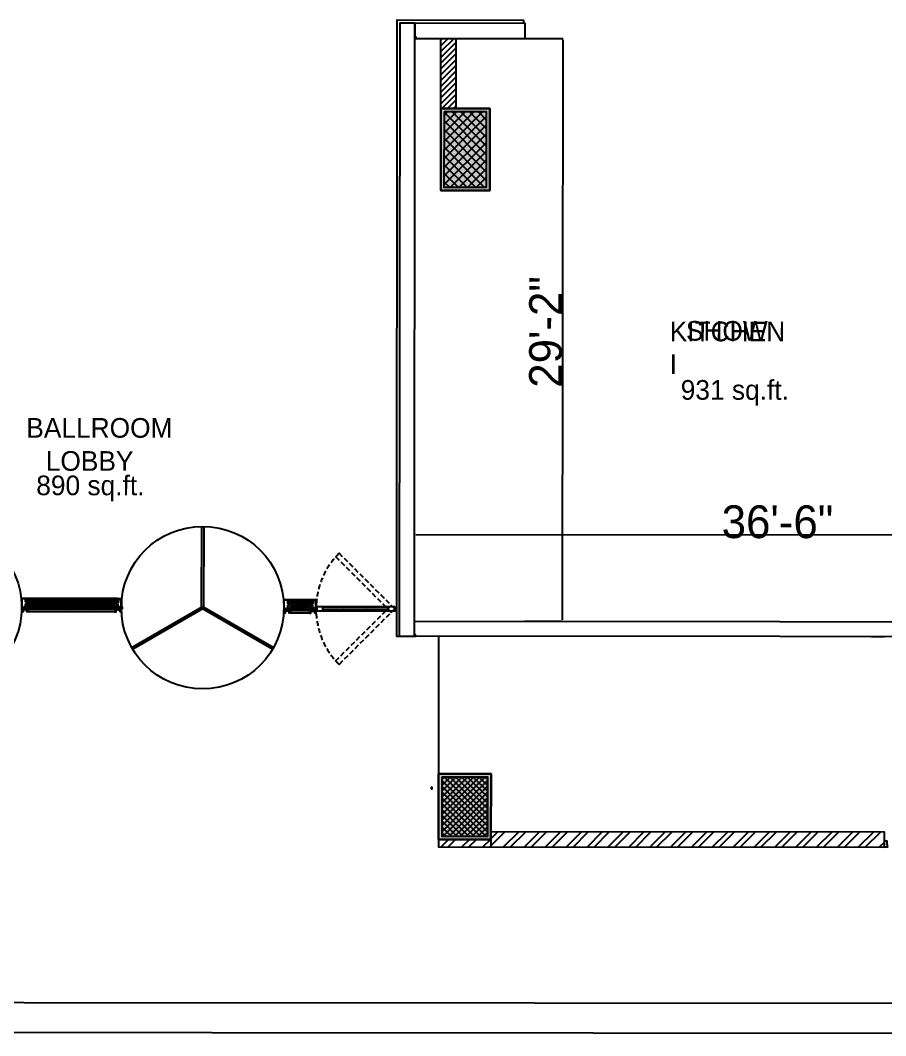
# Model space of a CAD drawing. Header units: millimetres. Extents: x -957 to 3394, y -3 to 3008.
# Drawn here: x 1217 to 1736, y -3 to 606 of the extents above; entities that cross this region are included whole.
import ezdxf

# ---------------------------------------------------------------- set-up
doc = ezdxf.new("R2010")
doc.units = ezdxf.units.MM
for name, color, linetype in [('PDF_$0$ELEVATION_5_LIGHT', 7, 'CONTINUOUS'), ('PDF_$0$GLAZING', 7, 'CONTINUOUS'), ('PDF_0', 7, 'CONTINUOUS'), ('PDF_A-GRID2', 7, 'CONTINUOUS'), ('PDF_ALUMINIUM-DET', 7, 'CONTINUOUS'), ('PDF_DOOR', 7, 'CONTINUOUS'), ('PDF_DOORS_SECTION', 7, 'CONTINUOUS'), ('PDF_ELE7', 7, 'CONTINUOUS'), ('PDF_ELEV_5_LIGHT', 7, 'CONTINUOUS'), ('PDF_FRAMING-COLUMN', 7, 'CONTINUOUS'), ('PDF_FRAMING-COLUMN_HATCH', 7, 'CONTINUOUS'), ('PDF_GASKET', 7, 'CONTINUOUS'), ('PDF_GLASS', 7, 'CONTINUOUS'), ('PDF_HARDWARE', 7, 'CONTINUOUS'), ('PDF_HATCH', 7, 'CONTINUOUS'), ('PDF_HATCH_-_BRICK_WALL', 7, 'CONTINUOUS'), ('PDF_I-DOOR-OPEN', 7, 'CONTINUOUS'), ('PDF_ID_FINISH_LINE', 7, 'CONTINUOUS'), ('PDF_TEMPLATE', 7, 'CONTINUOUS'), ('PDF_TEXT', 7, 'CONTINUOUS'), ('PDF_WALL', 7, 'CONTINUOUS')]:
    doc.layers.add(name, color=color, linetype=linetype)
doc.styles.add('PDF_ARIAL', font='PDF_ARIAL')

msp = doc.modelspace()

# ---------------------------------------------------------------- linework, layer by layer
at = {"layer": 'PDF_$0$ELEVATION_5_LIGHT'}
for centre in [(1168.69, 254.07), (1326.01, 253.94)]:
    msp.add_circle(centre, 48.77, dxfattribs=at)
at = {"layer": 'PDF_$0$GLAZING'}
for points in [[(1326.65, 302.71), (1326.6, 253.94), (1325.42, 253.94), (1325.47, 302.71)], [(1283.47, 230.1), (1325.72, 254.45)], [(1326.31, 253.43), (1284.06, 229.08)], [(1367.93, 229.01), (1325.72, 253.43), (1326.31, 254.45), (1368.52, 230.03)], [(1325.72, 253.43), (1326.31, 254.45)]]:
    msp.add_lwpolyline(points, dxfattribs=at)
at = {"layer": 'PDF_0'}
for points in [[(-926.17, 18.23), (-923.64, 2975.98), (3366.24, 2973.12), (3363.71, 15.38)], [(1221.41, 256.81), (1221.14, 256.52)], [(1221.19, 256.7), (1221.92, 256.7), (1221.92, 257.43), (1221.19, 257.43)], [(1273.58, 256.76), (1273.31, 256.48)], [(1273.53, 256.66), (1274.26, 256.66), (1274.26, 257.39), (1273.53, 257.39)], [(1378.73, 256.04), (1378.46, 255.76)], [(1378.51, 255.94), (1379.24, 255.94), (1379.24, 256.67), (1378.51, 256.67)], [(1390.39, 256.03), (1390.12, 255.75)], [(1390.34, 255.93), (1391.07, 255.93), (1391.07, 256.66), (1390.34, 256.66)], [(1217.46, 253.41), (1221.4, 253.41), (1221.39, 251.44), (1220.61, 251.44), (1220.61, 252.62), (1218.25, 252.62), (1218.25, 251.44), (1217.46, 251.44)], [(1217.47, 253.54), (1218.2, 253.54), (1218.2, 254.27), (1217.47, 254.27)], [(1217.51, 253.36), (1221.34, 253.36), (1221.34, 251.49), (1220.66, 252.67), (1218.2, 252.67), (1218.2, 251.5)], [(1218.25, 253.34), (1218.24, 253.33)], [(1218.26, 253.34), (1218.25, 253.33)], [(1218.96, 253.34), (1218.95, 253.33)], [(1218.97, 253.34), (1218.96, 253.33)], [(1219.22, 253.7), (1219.95, 253.7), (1219.95, 254.43), (1219.22, 254.43)], [(1277.24, 253.36), (1273.31, 253.36), (1273.31, 251.4), (1274.1, 251.4), (1274.1, 252.58), (1276.46, 252.57), (1276.46, 251.39), (1277.24, 251.39)], [(1277.19, 253.31), (1273.36, 253.31), (1273.36, 251.45), (1274.05, 252.63), (1276.51, 252.63), (1276.51, 251.45)], [(1275.49, 253.65), (1276.22, 253.65), (1276.23, 254.38), (1275.49, 254.38)], [(1275.75, 253.29), (1275.74, 253.28)], [(1275.76, 253.29), (1275.75, 253.28)], [(1276.46, 253.29), (1276.45, 253.28)], [(1276.47, 253.29), (1276.46, 253.28)], [(1277.24, 253.49), (1277.97, 253.49), (1277.97, 254.22), (1277.24, 254.22)], [(1374.78, 252.65), (1378.72, 252.64), (1378.71, 250.68), (1377.93, 250.68), (1377.93, 251.86), (1375.57, 251.86), (1375.57, 250.68), (1374.78, 250.68)], [(1374.79, 252.78), (1375.52, 252.78), (1375.52, 253.51), (1374.79, 253.51)], [(1374.83, 252.6), (1378.67, 252.59), (1378.66, 250.73), (1377.98, 251.91), (1375.52, 251.91), (1375.52, 250.73)], [(1375.57, 252.58), (1375.56, 252.57)], [(1375.58, 252.58), (1375.57, 252.57)], [(1376.28, 252.58), (1376.27, 252.57)], [(1376.29, 252.58), (1376.28, 252.57)], [(1376.54, 252.93), (1377.27, 252.93), (1377.27, 253.66), (1376.54, 253.66)], [(1394.06, 252.63), (1390.12, 252.63), (1390.12, 250.67), (1390.91, 250.67), (1390.91, 251.85), (1393.27, 251.84), (1393.27, 250.66), (1394.05, 250.66)], [(1394, 252.58), (1390.17, 252.58), (1390.17, 250.72), (1390.86, 251.9), (1393.32, 251.89), (1393.32, 250.72)], [(1392.3, 252.92), (1393.03, 252.92), (1393.04, 253.65), (1392.3, 253.65)], [(1392.56, 252.56), (1392.55, 252.55)], [(1392.57, 252.56), (1392.56, 252.55)], [(1393.27, 252.56), (1393.26, 252.55)], [(1393.28, 252.56), (1393.27, 252.55)], [(1397.99, 254.72), (1397.99, 251.77), (1394.05, 251.78), (1394.06, 254.73)], [(1394.05, 252.76), (1394.78, 252.76), (1394.78, 253.49), (1394.05, 253.49)], [(1397.91, 254.64), (1397.91, 251.85), (1394.13, 251.85), (1394.14, 254.65)], [(1441.25, 254.69), (1441.25, 251.74), (1437.32, 251.74), (1437.32, 254.69)], [(1441.17, 254.61), (1441.17, 251.81), (1437.4, 251.82), (1437.4, 254.61)]]:
    msp.add_lwpolyline(points, close=True, dxfattribs=at)
for points in [[(1519.42, 595.47), (1542.05, 595.45)], [(1542.04, 594.67), (1541.74, 246.6)], [(1541.85, 595.26), (1542.24, 595.65)], [(1452.89, 297.72), (1453.29, 298.11)], [(1453.06, 260.85), (1453.09, 297.92)], [(1453.88, 297.92), (1890.64, 297.54)], [(1217.48, 259.41), (1217.47, 256.09), (1217.46, 253.55)], [(1219.7, 259.45), (1218.76, 259.45), (1217.52, 259.45)], [(1217.54, 253.65), (1217.55, 259.37)], [(1217.55, 259.37), (1218.76, 259.37), (1219.66, 259.37), (1219.65, 257.41)], [(1219.65, 256.24), (1219.65, 253.64)], [(1219.66, 257.4), (1220.31, 257.4)], [(1219.73, 257.49), (1219.74, 259.41)], [(1219.73, 253.55), (1219.73, 256.08)], [(1221.4, 257.48), (1219.74, 257.48)], [(1219.74, 256.09), (1220.65, 256.09)], [(1219.86, 255.27), (1220.6, 256.09)], [(1220.32, 257.39), (1220.32, 256.25)], [(1220.59, 256.2), (1220.4, 257.38)], [(1220.42, 257.4), (1221.33, 257.4)], [(1220.66, 256.21), (1220.6, 256.21)], [(1220.67, 256.11), (1220.67, 256.2)], [(1221.09, 256.9), (1221.09, 256.7)], [(1221.33, 256.92), (1221.11, 256.92)], [(1221.11, 256.68), (1221.17, 256.68)], [(1221.22, 256.68), (1221.28, 256.77)], [(1221.33, 256.68), (1221.38, 256.68)], [(1221.35, 257.38), (1221.35, 256.94)], [(1221.4, 256.7), (1221.41, 257.47)], [(1273.31, 256.66), (1273.31, 257.42)], [(1273.32, 257.43), (1274.97, 257.43)], [(1273.39, 256.64), (1273.33, 256.64)], [(1273.37, 257.33), (1273.37, 256.89)], [(1274.3, 257.35), (1273.39, 257.35)], [(1273.39, 256.87), (1273.6, 256.87)], [(1273.44, 256.64), (1273.49, 256.73)], [(1273.6, 256.64), (1273.55, 256.64)], [(1273.62, 256.85), (1273.62, 256.66)], [(1274.04, 256.07), (1274.04, 256.15)], [(1274.05, 256.16), (1274.11, 256.16)], [(1274.97, 256.05), (1274.06, 256.05)], [(1274.11, 255.22), (1274.86, 256.04)], [(1274.12, 256.15), (1274.32, 257.33)], [(1274.4, 257.34), (1274.4, 256.2)], [(1275.05, 257.35), (1274.41, 257.35)], [(1274.98, 257.44), (1274.98, 259.36)], [(1274.98, 253.5), (1274.98, 256.04)], [(1275.02, 259.4), (1275.96, 259.4), (1277.2, 259.4)], [(1277.16, 259.32), (1275.96, 259.32), (1275.06, 259.33), (1275.06, 257.36)], [(1275.06, 256.19), (1275.06, 253.6)], [(1277.17, 253.6), (1277.17, 259.32)], [(1277.24, 259.36), (1277.25, 256.04), (1277.25, 253.5)], [(1374.8, 258.65), (1374.79, 255.32), (1374.78, 252.78)], [(1377.02, 258.69), (1376.08, 258.69), (1374.84, 258.69)], [(1374.86, 252.88), (1374.87, 258.6)], [(1374.87, 258.61), (1376.08, 258.61), (1376.98, 258.61), (1376.98, 256.64)], [(1376.98, 256.63), (1377.63, 256.63)], [(1377.05, 256.72), (1377.06, 258.65)], [(1378.72, 256.71), (1377.06, 256.71)], [(1377.64, 256.63), (1377.64, 255.48)], [(1377.91, 255.44), (1377.72, 256.61)], [(1377.74, 256.63), (1378.65, 256.63)], [(1378.41, 256.13), (1378.41, 255.94)], [(1378.65, 256.15), (1378.43, 256.15)], [(1378.43, 255.92), (1378.49, 255.92)], [(1378.54, 255.92), (1378.6, 256.01)], [(1378.65, 255.92), (1378.71, 255.92)], [(1378.67, 256.61), (1378.67, 256.17)], [(1378.72, 255.94), (1378.73, 256.7)], [(1390.12, 255.93), (1390.12, 256.69)], [(1390.13, 256.7), (1391.78, 256.7)], [(1390.2, 255.91), (1390.14, 255.91)], [(1390.18, 256.6), (1390.18, 256.16)], [(1391.11, 256.62), (1390.2, 256.62)], [(1390.2, 256.14), (1390.41, 256.14)], [(1390.25, 255.91), (1390.3, 256)], [(1390.41, 255.91), (1390.36, 255.91)], [(1390.43, 256.12), (1390.43, 255.93)], [(1390.93, 255.42), (1391.13, 256.6)], [(1391.21, 256.61), (1391.21, 255.47)], [(1391.86, 256.62), (1391.22, 256.62)], [(1391.79, 256.71), (1391.79, 258.63)], [(1391.83, 258.67), (1392.77, 258.67), (1394.01, 258.67)], [(1393.97, 258.59), (1392.77, 258.59), (1391.87, 258.6), (1391.87, 256.63)], [(1393.98, 252.87), (1393.98, 258.59)], [(1394.05, 258.63), (1394.06, 255.31), (1394.06, 252.77)], [(1217.46, 253.54), (1217.54, 253.54)], [(1217.6, 253.64), (1217.55, 253.64)], [(1217.61, 253.69), (1217.61, 253.65)], [(1217.66, 253.74), (1217.62, 253.69)], [(1217.99, 253.74), (1217.67, 253.74)], [(1218.06, 253.68), (1218, 253.74)], [(1218.02, 253.65), (1218.75, 253.54)], [(1218.06, 253.65), (1218.06, 253.67)], [(1219.12, 253.64), (1218.07, 253.64)], [(1219.2, 253.74), (1219.13, 253.68)], [(1219.13, 253.67), (1219.13, 253.65)], [(1219.18, 253.66), (1219.22, 253.7)], [(1219.52, 253.74), (1219.2, 253.74)], [(1219.58, 253.69), (1219.53, 253.74)], [(1219.58, 253.64), (1219.58, 253.69)], [(1219.64, 253.64), (1219.59, 253.64)], [(1219.65, 253.54), (1219.73, 253.54)], [(1220.47, 253.55), (1220.68, 253.62)], [(1220.48, 253.66), (1220.68, 253.73)], [(1220.48, 253.63), (1220.68, 253.7)], [(1220.48, 253.61), (1220.68, 253.67)], [(1220.48, 253.58), (1220.68, 253.64)], [(1233.78, 252.74), (1234.57, 253.53)], [(1233.79, 254.51), (1234.57, 255.3)], [(1233.86, 254.59), (1234.49, 255.22)], [(1233.86, 252.82), (1234.49, 253.45)], [(1246.96, 254.5), (1247.75, 255.28)], [(1246.96, 252.73), (1247.75, 253.51)], [(1247.04, 254.58), (1247.67, 255.21)], [(1247.04, 252.81), (1247.67, 253.44)], [(1260.14, 254.49), (1260.92, 255.27)], [(1260.14, 252.72), (1260.92, 253.5)], [(1260.21, 252.8), (1260.84, 253.42)], [(1260.22, 254.57), (1260.85, 255.19)], [(1274.03, 253.62), (1274.23, 253.68)], [(1274.03, 253.59), (1274.23, 253.65)], [(1274.03, 253.56), (1274.23, 253.63)], [(1274.03, 253.53), (1274.23, 253.6)], [(1274.03, 253.5), (1274.24, 253.57)], [(1274.98, 253.49), (1275.06, 253.49)], [(1275.06, 253.59), (1275.12, 253.59)], [(1275.13, 253.64), (1275.18, 253.69)], [(1275.13, 253.6), (1275.13, 253.64)], [(1275.18, 253.7), (1275.51, 253.7)], [(1275.53, 253.61), (1275.49, 253.65)], [(1275.51, 253.69), (1275.58, 253.63)], [(1275.58, 253.62), (1275.58, 253.6)], [(1275.59, 253.59), (1276.64, 253.59)], [(1276.69, 253.6), (1275.96, 253.49)], [(1276.65, 253.63), (1276.71, 253.69)], [(1276.65, 253.6), (1276.65, 253.62)], [(1276.72, 253.69), (1277.04, 253.69)], [(1277.04, 253.69), (1277.09, 253.64)], [(1277.1, 253.64), (1277.1, 253.6)], [(1277.1, 253.59), (1277.16, 253.59)], [(1277.17, 253.49), (1277.25, 253.49)], [(1374.78, 252.78), (1374.86, 252.78)], [(1374.93, 252.87), (1374.87, 252.87)], [(1374.93, 252.92), (1374.93, 252.88)], [(1374.98, 252.98), (1374.94, 252.93)], [(1375.31, 252.98), (1374.99, 252.98)], [(1375.38, 252.91), (1375.32, 252.98)], [(1375.34, 252.89), (1376.07, 252.77)], [(1375.38, 252.88), (1375.38, 252.91)], [(1376.44, 252.87), (1375.39, 252.87)], [(1376.52, 252.98), (1376.45, 252.91)], [(1376.45, 252.91), (1376.45, 252.88)], [(1376.5, 252.89), (1376.54, 252.93)], [(1376.84, 252.98), (1376.52, 252.98)], [(1376.9, 252.93), (1376.85, 252.98)], [(1376.9, 252.88), (1376.9, 252.92)], [(1376.96, 252.87), (1376.91, 252.87)], [(1376.97, 255.48), (1376.97, 252.88)], [(1376.97, 252.77), (1377.05, 252.77)], [(1377.05, 252.78), (1377.05, 255.32)], [(1377.06, 255.33), (1377.97, 255.33)], [(1377.18, 254.5), (1377.92, 255.32)], [(1377.79, 252.79), (1378, 252.85)], [(1377.8, 252.9), (1378, 252.96)], [(1377.8, 252.87), (1378, 252.93)], [(1377.8, 252.84), (1378, 252.91)], [(1377.8, 252.81), (1378, 252.88)], [(1377.98, 255.44), (1377.92, 255.44)], [(1377.99, 255.35), (1377.99, 255.44)], [(1381.21, 253.75), (1381.69, 254.22)], [(1381.21, 252.3), (1381.69, 252.77)], [(1381.24, 253.77), (1381.67, 254.2)], [(1381.24, 252.32), (1381.66, 252.75)], [(1384.18, 253.75), (1384.66, 254.22)], [(1384.18, 252.3), (1384.66, 252.77)], [(1384.2, 252.32), (1384.63, 252.75)], [(1384.21, 253.77), (1384.63, 254.2)], [(1387.15, 253.75), (1387.63, 254.22)], [(1387.15, 252.29), (1387.62, 252.76)], [(1387.17, 252.31), (1387.6, 252.74)], [(1387.18, 253.77), (1387.6, 254.2)], [(1390.84, 252.89), (1391.04, 252.95)], [(1390.84, 252.86), (1391.04, 252.92)], [(1390.84, 252.83), (1391.04, 252.9)], [(1390.84, 252.8), (1391.04, 252.87)], [(1390.84, 252.77), (1391.05, 252.84)], [(1390.85, 255.34), (1390.85, 255.42)], [(1390.86, 255.43), (1390.92, 255.43)], [(1391.78, 255.32), (1390.87, 255.32)], [(1390.92, 254.49), (1391.67, 255.31)], [(1391.79, 252.77), (1391.79, 255.31)], [(1391.79, 252.76), (1391.87, 252.76)], [(1391.87, 255.46), (1391.87, 252.87)], [(1391.87, 252.86), (1391.93, 252.86)], [(1391.94, 252.91), (1391.99, 252.96)], [(1391.94, 252.87), (1391.94, 252.91)], [(1391.99, 252.97), (1392.32, 252.97)], [(1392.34, 252.88), (1392.3, 252.92)], [(1392.32, 252.96), (1392.39, 252.9)], [(1392.39, 252.89), (1392.39, 252.87)], [(1392.4, 252.86), (1393.45, 252.86)], [(1393.5, 252.87), (1392.77, 252.76)], [(1393.46, 252.9), (1393.52, 252.96)], [(1393.46, 252.87), (1393.46, 252.89)], [(1393.53, 252.96), (1393.85, 252.96)], [(1393.85, 252.96), (1393.9, 252.91)], [(1393.91, 252.91), (1393.91, 252.87)], [(1393.91, 252.86), (1393.97, 252.86)], [(1393.98, 252.76), (1394.06, 252.76)], [(1397.99, 254.72), (1437.32, 254.69)], [(1437.32, 251.74), (1397.99, 251.77)], [(1410.57, 253.73), (1411.36, 254.51)], [(1410.57, 251.96), (1411.36, 252.74)], [(1410.65, 253.81), (1411.28, 254.44)], [(1410.65, 252.04), (1411.28, 252.67)], [(1423.95, 253.72), (1424.73, 254.5)], [(1423.95, 251.95), (1424.73, 252.73)], [(1424.02, 252.03), (1424.65, 252.65)], [(1424.03, 253.8), (1424.66, 254.42)], [(1519.12, 245.84), (1541.75, 245.82)], [(1541.55, 245.62), (1541.94, 246.01)]]:
    msp.add_lwpolyline(points, dxfattribs=at)
at = {"layer": 'PDF_0', "color": 7}
for points in [[(1498.34, 553.42), (1498.3, 504.25), (1468.8, 504.28), (1468.84, 553.44)], [(1467.52, 154.24), (1498.98, 154.22), (1498.95, 114.88), (1467.48, 114.91)]]:
    msp.add_lwpolyline(points, close=True, dxfattribs=at)
at = {"layer": 'PDF_0'}
for centre, radius, start, end in [((1217.52, 259.41), 0.0394, 90.02983, 179.87217), ((1217.55, 259.37), 0.00787, 90.13065, 180.3043), ((1219.66, 257.41), 0.00785, 180.0158, 269.88625), ((1219.66, 256.24), 0.00785, 90.01585, 179.88618), ((1219.7, 259.41), 0.0394, 359.93876, 89.85644), ((1219.74, 257.49), 0.00785, 180.01575, 269.88623), ((1219.74, 256.08), 0.00785, 90.01579, 179.88619), ((1220.31, 257.39), 0.00787, 0.13072, 90.3043), ((1220.42, 257.38), 0.0196, 89.95437, 179.94764), ((1220.6, 256.2), 0.00982, 89.95441, 179.9476), ((1220.65, 256.11), 0.0197, 271.56539, 359.85286), ((1220.66, 256.2), 0.00982, 359.95436, 89.94763), ((1221.11, 256.9), 0.0197, 90.13665, 179.97874), ((1221.11, 256.7), 0.0197, 179.92325, 269.76536), ((1221.17, 256.7), 0.0197, 270.13666, 359.97874), ((1221.33, 256.7), 0.0197, 179.92326, 269.76534), ((1221.33, 257.38), 0.0196, 359.95437, 89.94763), ((1221.33, 256.94), 0.0197, 270.13665, 359.97875), ((1221.38, 256.7), 0.0197, 270.13666, 359.97873), ((1221.4, 257.47), 0.00785, 0.01573, 89.8862), ((1273.32, 257.42), 0.00787, 89.59765, 179.77132), ((1273.33, 256.66), 0.0198, 180.10505, 269.79694), ((1273.39, 257.33), 0.0196, 89.95437, 179.94763), ((1273.39, 256.89), 0.0197, 179.92326, 269.76535), ((1273.39, 256.66), 0.0197, 269.96856, 359.93345), ((1273.55, 256.66), 0.0197, 179.92327, 269.76534), ((1273.6, 256.85), 0.0197, 359.92326, 89.76534), ((1273.6, 256.66), 0.0197, 270.13664, 359.97874), ((1274.05, 256.15), 0.00982, 89.95436, 179.94763), ((1274.06, 256.07), 0.0197, 180.04914, 268.33661), ((1274.11, 256.15), 0.00984, 0.04625, 90.28174), ((1274.3, 257.33), 0.0196, 359.95437, 89.94763), ((1274.41, 257.34), 0.00785, 90.01582, 179.88614), ((1274.97, 257.44), 0.00785, 270.01579, 359.8862), ((1274.97, 256.04), 0.00785, 0.01573, 89.88631), ((1275.02, 259.36), 0.0394, 90.04556, 179.96324), ((1275.05, 257.36), 0.00785, 270.01575, 359.88627), ((1275.05, 256.19), 0.00785, 0.01572, 89.88624), ((1277.16, 259.32), 0.00788, 359.71127, 90.19072), ((1277.2, 259.36), 0.0394, 359.93876, 89.85644), ((1374.84, 258.65), 0.0394, 90.04556, 179.96323), ((1374.87, 258.6), 0.00785, 90.01579, 179.88621), ((1376.98, 256.64), 0.00785, 180.01572, 269.88626), ((1377.02, 258.65), 0.0394, 359.93876, 89.85644), ((1377.06, 256.72), 0.00785, 180.01576, 269.8862), ((1377.63, 256.63), 0.00785, 0.01569, 89.8863), ((1377.74, 256.61), 0.0197, 89.92326, 179.76535), ((1378.43, 256.13), 0.0197, 89.92326, 179.76536), ((1378.43, 255.94), 0.0197, 180.13665, 269.97875), ((1378.49, 255.94), 0.0197, 269.78675, 359.90186), ((1378.65, 255.94), 0.0196, 179.95436, 269.94764), ((1378.65, 256.61), 0.0197, 0.00014, 90.11525), ((1378.65, 256.17), 0.0197, 269.83231, 0.06968), ((1378.71, 255.94), 0.0196, 269.95437, 359.94763), ((1378.72, 256.7), 0.00785, 0.0158, 89.88621), ((1390.13, 256.69), 0.00785, 90.01577, 179.88619), ((1390.14, 255.93), 0.0197, 180.00014, 270.11524), ((1390.2, 256.6), 0.0196, 89.95438, 179.94762), ((1390.2, 256.16), 0.0197, 179.78675, 269.90187), ((1390.2, 255.93), 0.0196, 269.95437, 359.94762), ((1390.36, 255.93), 0.0196, 179.95437, 269.94762), ((1390.41, 256.12), 0.0196, 359.95437, 89.94763), ((1390.41, 255.93), 0.0196, 269.95437, 359.94763), ((1391.11, 256.6), 0.0196, 359.95437, 89.94764), ((1391.22, 256.61), 0.00787, 89.5977, 179.77134), ((1391.78, 256.71), 0.00787, 269.59771, 359.77131), ((1391.83, 258.63), 0.0394, 90.02983, 179.87217), ((1391.86, 256.63), 0.00785, 270.01581, 359.88626), ((1393.97, 258.59), 0.00785, 0.0158, 89.88619), ((1394.01, 258.63), 0.0394, 0.02983, 89.87217), ((1217.47, 253.55), 0.00787, 179.59771, 269.77137), ((1217.55, 253.65), 0.00785, 180.01576, 269.88623), ((1217.6, 253.65), 0.00787, 269.59764, 359.77135), ((1217.62, 253.69), 0.00794, 135.49099, 180.03046), ((1217.67, 253.74), 0.00781, 89.49013, 134.79252), ((1217.99, 253.74), 0.00794, 45.49107, 90.03035), ((1218.01, 253.65), 0.00754, 359.71701, 46.39778), ((1218.06, 253.67), 0.00781, 359.49018, 44.79237), ((1218.07, 253.65), 0.00785, 180.0157, 269.88626), ((1219.12, 253.65), 0.00785, 270.01574, 359.88627), ((1219.14, 253.67), 0.00781, 135.10939, 180.41204), ((1219.2, 253.74), 0.00794, 89.87156, 134.41085), ((1219.52, 253.74), 0.00781, 45.10948, 90.41185), ((1219.57, 253.69), 0.00794, 359.87168, 44.41096), ((1219.59, 253.64), 0.00787, 180.13065, 270.30433), ((1219.64, 253.64), 0.00785, 270.01584, 359.88618), ((1219.72, 253.55), 0.00793, 270.05024, 359.85168), ((1274.99, 253.5), 0.00787, 179.59763, 269.77139), ((1275.06, 253.6), 0.00787, 180.13066, 270.30432), ((1275.12, 253.6), 0.00785, 270.01578, 359.88623), ((1275.14, 253.64), 0.00794, 135.49095, 180.03052), ((1275.18, 253.69), 0.00777, 89.89168, 134.92413), ((1275.51, 253.69), 0.00777, 44.97792, 90.01019), ((1275.52, 253.61), 0.00777, 359.89163, 44.92418), ((1275.57, 253.62), 0.00759, 359.30714, 46.26212), ((1275.59, 253.6), 0.00785, 180.01578, 269.88622), ((1276.64, 253.6), 0.00785, 270.0158, 359.88619), ((1276.65, 253.62), 0.00759, 133.64, 180.59477), ((1276.72, 253.69), 0.00781, 89.49019, 134.79228), ((1277.04, 253.69), 0.00781, 45.10943, 90.41207), ((1277.09, 253.64), 0.00801, 0.61857, 44.95066), ((1277.1, 253.6), 0.00785, 180.01577, 269.88623), ((1277.16, 253.6), 0.00787, 269.59765, 359.7713), ((1277.24, 253.5), 0.00788, 269.71121, 0.19076), ((1374.79, 252.78), 0.00787, 179.59774, 269.77135), ((1374.99, 252.97), 0.00794, 89.87162, 134.41094), ((1375.31, 252.97), 0.00781, 45.10944, 90.41189), ((1375.33, 252.89), 0.00781, 359.49012, 44.79248), ((1375.38, 252.91), 0.00801, 0.61849, 44.9508), ((1376.44, 252.88), 0.00793, 270.0503, 359.85168), ((1376.46, 252.91), 0.00794, 135.49095, 180.03032), ((1376.51, 252.89), 0.00788, 134.56176, 179.67292), ((1376.52, 252.97), 0.00807, 90.25071, 134.03176), ((1376.84, 252.97), 0.00781, 45.10952, 90.41185), ((1376.89, 252.92), 0.00807, 0.25058, 44.03192), ((1376.96, 252.88), 0.00798, 270.39098, 359.51102), ((1376.98, 255.48), 0.00785, 90.0158, 179.88621), ((1377.04, 252.78), 0.00788, 269.71119, 0.19075), ((1377.06, 255.32), 0.00785, 90.01579, 179.8862), ((1377.92, 255.44), 0.00982, 89.95437, 179.94759), ((1377.97, 255.35), 0.0197, 271.56538, 359.85286), ((1377.98, 255.44), 0.00982, 359.95439, 89.94763), ((1390.86, 255.42), 0.00982, 89.95438, 179.94759), ((1390.87, 255.34), 0.0196, 179.90776, 268.478), ((1390.92, 255.42), 0.00982, 359.95442, 89.94758), ((1391.78, 255.31), 0.00787, 0.13064, 90.30433), ((1391.8, 252.77), 0.00787, 179.5977, 269.77136), ((1391.86, 255.46), 0.00785, 0.01578, 89.88623), ((1391.93, 252.87), 0.00793, 270.05036, 359.85168), ((1391.95, 252.91), 0.00807, 135.86986, 179.65155), ((1391.99, 252.96), 0.00807, 90.25042, 134.03216), ((1392.32, 252.96), 0.00794, 45.49109, 90.03027), ((1392.33, 252.88), 0.00781, 359.49015, 44.79249), ((1392.38, 252.89), 0.00794, 359.87154, 44.41111), ((1393.46, 252.89), 0.00794, 135.49096, 180.03056), ((1393.51, 252.87), 0.00759, 133.64002, 180.59473), ((1393.53, 252.96), 0.00794, 89.8716, 134.41089), ((1393.85, 252.96), 0.00794, 45.49111, 90.03028), ((1393.9, 252.91), 0.00807, 0.25042, 44.03205), ((1394.05, 252.77), 0.00787, 270.13068, 0.30434)]:
    msp.add_arc(centre, radius, start, end, dxfattribs=at)
for points in [[(1219.18, 253.66), (1219.18, 253.66), (1219.18, 253.66), (1219.18, 253.65)], [(1276.69, 253.61), (1276.69, 253.61), (1276.69, 253.61), (1276.69, 253.6)], [(1374.86, 252.88), (1374.86, 252.88), (1374.87, 252.87), (1374.87, 252.87)], [(1374.94, 252.93), (1374.93, 252.93), (1374.93, 252.93), (1374.93, 252.92)], [(1374.93, 252.87), (1374.93, 252.87), (1374.93, 252.88), (1374.93, 252.88)], [(1375.38, 252.88), (1375.38, 252.88), (1375.39, 252.87), (1375.39, 252.87)], [(1376.9, 252.88), (1376.9, 252.88), (1376.9, 252.87), (1376.91, 252.87)], [(1391.87, 252.87), (1391.87, 252.86), (1391.87, 252.86), (1391.87, 252.86)], [(1392.39, 252.87), (1392.39, 252.86), (1392.39, 252.86), (1392.4, 252.86)], [(1393.45, 252.86), (1393.45, 252.86), (1393.46, 252.86), (1393.46, 252.87)], [(1393.91, 252.87), (1393.91, 252.86), (1393.91, 252.86), (1393.91, 252.86)], [(1393.97, 252.86), (1393.97, 252.86), (1393.98, 252.86), (1393.98, 252.87)]]:
    msp.add_open_spline(points, degree=3, dxfattribs=at)
at = {"layer": 'PDF_0', "color": 7}
for points in [[(1498.34, 553.42), (1498.3, 504.25), (1468.84, 553.44), (1468.8, 504.28)], [(1467.52, 154.24), (1498.98, 154.22), (1467.48, 114.91), (1498.95, 114.88)]]:
    msp.add_solid(points, dxfattribs=at)
at = {"layer": 'PDF_A-GRID2'}
for points in [[(1220.12, 257.52), (1220.12, 257.63)], [(1220.12, 255.87), (1220.12, 255.98)], [(1274.59, 255.82), (1274.59, 255.94)], [(1274.6, 257.47), (1274.6, 257.59)], [(1377.44, 256.75), (1377.44, 256.87)], [(1391.41, 256.74), (1391.41, 256.86)], [(1377.44, 255.22), (1377.44, 255.1)], [(1391.4, 255.21), (1391.4, 255.09)]]:
    msp.add_lwpolyline(points, dxfattribs=at)
at = {"layer": 'PDF_ALUMINIUM-DET'}
for points in [[(1219.73, 258.52), (1220.47, 258.52), (1220.47, 259.25), (1219.73, 259.25)], [(1219.74, 258.53), (1220.47, 258.53), (1220.47, 259.27), (1219.74, 259.27)], [(1219.74, 257.48), (1220.47, 257.48), (1220.48, 258.21), (1219.74, 258.21)], [(1219.74, 257.48), (1220.47, 257.48), (1220.47, 258.21), (1219.74, 258.21)], [(1219.75, 258.54), (1220.49, 258.54), (1220.49, 259.27), (1219.76, 259.27)], [(1219.77, 258.54), (1220.5, 258.54), (1220.5, 259.27), (1219.77, 259.27)], [(1219.8, 258.36), (1220.54, 258.36), (1220.54, 259.1), (1219.8, 259.1)], [(1219.81, 258.45), (1220.54, 258.45), (1220.54, 259.19), (1219.81, 259.19)], [(1219.82, 258.43), (1220.56, 258.43), (1220.56, 259.16), (1219.82, 259.16)], [(1219.82, 258.4), (1220.55, 258.4), (1220.55, 259.13), (1219.82, 259.13)], [(1219.9, 258.26), (1220.63, 258.26), (1220.63, 258.99), (1219.9, 258.99)], [(1220.26, 258.62), (1221, 258.62), (1221, 259.35), (1220.26, 259.35)], [(1221.23, 257.64), (1221.97, 257.63), (1221.97, 258.37), (1221.23, 258.37)], [(1221.23, 257.62), (1221.96, 257.62), (1221.96, 258.35), (1221.23, 258.35)], [(1221.23, 257.59), (1221.97, 257.59), (1221.97, 258.32), (1221.23, 258.32)], [(1221.25, 257.64), (1221.98, 257.64), (1221.98, 258.37), (1221.25, 258.37)], [(1221.25, 257.64), (1221.98, 257.64), (1221.98, 258.37), (1221.25, 258.37)], [(1221.26, 257.64), (1221.99, 257.64), (1222, 258.37), (1221.26, 258.37)], [(1221.29, 257.63), (1222.02, 257.63), (1222.02, 258.36), (1221.29, 258.36)], [(1221.3, 257.6), (1222.03, 257.6), (1222.03, 258.33), (1221.3, 258.33)], [(1221.3, 257.48), (1222.03, 257.48), (1222.03, 258.22), (1221.3, 258.22)], [(1221.3, 257.48), (1222.03, 257.48), (1222.03, 258.21), (1221.3, 258.21)], [(1221.35, 257.5), (1222.08, 257.5), (1222.08, 258.23), (1221.35, 258.23)], [(1273.36, 257.46), (1274.1, 257.46), (1274.1, 258.19), (1273.36, 258.19)], [(1273.41, 257.56), (1274.15, 257.56), (1274.15, 258.29), (1273.41, 258.29)], [(1273.41, 257.44), (1274.15, 257.44), (1274.15, 258.17), (1273.41, 258.17)], [(1273.42, 257.43), (1274.15, 257.43), (1274.15, 258.17), (1273.42, 258.17)], [(1273.43, 257.58), (1274.16, 257.58), (1274.16, 258.32), (1273.43, 258.32)], [(1273.45, 257.6), (1274.19, 257.6), (1274.19, 258.33), (1273.45, 258.33)], [(1273.47, 257.6), (1274.2, 257.6), (1274.2, 258.33), (1273.47, 258.33)], [(1273.47, 257.6), (1274.2, 257.6), (1274.2, 258.33), (1273.47, 258.33)], [(1273.48, 257.59), (1274.21, 257.59), (1274.22, 258.32), (1273.48, 258.32)], [(1273.48, 257.54), (1274.21, 257.54), (1274.21, 258.27), (1273.48, 258.27)], [(1273.49, 257.58), (1274.22, 257.58), (1274.22, 258.31), (1273.49, 258.31)], [(1274.45, 258.57), (1275.19, 258.57), (1275.19, 259.31), (1274.45, 259.31)], [(1274.81, 258.21), (1275.55, 258.21), (1275.55, 258.94), (1274.82, 258.94)], [(1274.89, 258.38), (1275.63, 258.38), (1275.63, 259.11), (1274.89, 259.11)], [(1274.9, 258.35), (1275.63, 258.35), (1275.63, 259.09), (1274.9, 259.09)], [(1274.91, 258.41), (1275.64, 258.4), (1275.64, 259.14), (1274.91, 259.14)], [(1274.91, 258.32), (1275.65, 258.32), (1275.65, 259.05), (1274.91, 259.05)], [(1274.95, 258.49), (1275.68, 258.49), (1275.68, 259.22), (1274.95, 259.22)], [(1274.96, 258.49), (1275.7, 258.49), (1275.7, 259.23), (1274.96, 259.23)], [(1274.97, 257.43), (1275.71, 257.43), (1275.71, 258.16), (1274.97, 258.16)], [(1274.98, 258.49), (1275.71, 258.49), (1275.71, 259.22), (1274.98, 259.22)], [(1274.98, 258.47), (1275.72, 258.47), (1275.72, 259.2), (1274.98, 259.2)], [(1274.98, 257.43), (1275.71, 257.43), (1275.71, 258.16), (1274.98, 258.17)], [(1377.05, 257.75), (1377.79, 257.75), (1377.79, 258.49), (1377.06, 258.49)], [(1377.06, 257.77), (1377.79, 257.77), (1377.79, 258.5), (1377.06, 258.5)], [(1377.06, 256.71), (1377.79, 256.71), (1377.8, 257.45), (1377.06, 257.45)], [(1377.06, 256.71), (1377.79, 256.71), (1377.79, 257.45), (1377.06, 257.45)], [(1377.07, 257.78), (1377.81, 257.78), (1377.81, 258.51), (1377.08, 258.51)], [(1377.09, 257.77), (1377.82, 257.77), (1377.82, 258.5), (1377.09, 258.5)], [(1377.12, 257.6), (1377.86, 257.6), (1377.86, 258.33), (1377.12, 258.33)], [(1377.13, 257.69), (1377.86, 257.69), (1377.87, 258.42), (1377.13, 258.42)], [(1377.14, 257.66), (1377.88, 257.66), (1377.88, 258.4), (1377.14, 258.4)], [(1377.14, 257.64), (1377.87, 257.64), (1377.87, 258.37), (1377.14, 258.37)], [(1377.22, 257.49), (1377.95, 257.49), (1377.96, 258.22), (1377.22, 258.23)], [(1377.58, 257.86), (1378.32, 257.86), (1378.32, 258.59), (1377.59, 258.59)], [(1378.55, 256.87), (1379.29, 256.87), (1379.29, 257.6), (1378.55, 257.6)], [(1378.55, 256.86), (1379.28, 256.86), (1379.28, 257.59), (1378.55, 257.59)], [(1378.55, 256.82), (1379.29, 256.82), (1379.29, 257.55), (1378.56, 257.55)], [(1378.57, 256.88), (1379.3, 256.88), (1379.3, 257.61), (1378.57, 257.61)], [(1378.57, 256.88), (1379.3, 256.88), (1379.3, 257.61), (1378.57, 257.61)], [(1378.58, 256.88), (1379.32, 256.88), (1379.32, 257.61), (1378.58, 257.61)], [(1378.61, 256.86), (1379.34, 256.86), (1379.34, 257.6), (1378.61, 257.6)], [(1378.62, 256.84), (1379.35, 256.84), (1379.36, 257.57), (1378.62, 257.57)], [(1378.62, 256.72), (1379.35, 256.72), (1379.36, 257.45), (1378.62, 257.45)], [(1378.62, 256.71), (1379.35, 256.71), (1379.35, 257.45), (1378.62, 257.45)], [(1378.67, 256.74), (1379.4, 256.74), (1379.41, 257.47), (1378.67, 257.47)], [(1390.17, 256.73), (1390.91, 256.73), (1390.91, 257.46), (1390.17, 257.46)], [(1390.22, 256.83), (1390.96, 256.83), (1390.96, 257.56), (1390.22, 257.56)], [(1390.22, 256.71), (1390.96, 256.71), (1390.96, 257.44), (1390.22, 257.44)], [(1390.23, 256.7), (1390.96, 256.7), (1390.96, 257.44), (1390.23, 257.44)], [(1390.24, 256.85), (1390.97, 256.85), (1390.97, 257.59), (1390.24, 257.59)], [(1390.26, 256.87), (1391, 256.87), (1391, 257.6), (1390.26, 257.6)], [(1390.28, 256.87), (1391.01, 256.87), (1391.01, 257.6), (1390.28, 257.6)], [(1390.28, 256.87), (1391.01, 256.87), (1391.01, 257.6), (1390.28, 257.6)], [(1390.29, 256.86), (1391.02, 256.86), (1391.03, 257.59), (1390.29, 257.59)], [(1390.29, 256.81), (1391.02, 256.81), (1391.02, 257.54), (1390.29, 257.54)], [(1390.3, 256.85), (1391.03, 256.85), (1391.03, 257.58), (1390.3, 257.58)], [(1391.26, 257.84), (1392, 257.84), (1392, 258.58), (1391.26, 258.58)], [(1391.63, 257.48), (1392.36, 257.48), (1392.36, 258.21), (1391.63, 258.21)], [(1391.7, 257.65), (1392.44, 257.65), (1392.44, 258.38), (1391.7, 258.38)], [(1391.71, 257.62), (1392.44, 257.62), (1392.44, 258.36), (1391.71, 258.36)], [(1391.72, 257.68), (1392.45, 257.67), (1392.45, 258.41), (1391.72, 258.41)], [(1391.72, 257.59), (1392.46, 257.59), (1392.46, 258.32), (1391.72, 258.32)], [(1391.76, 257.76), (1392.49, 257.76), (1392.49, 258.49), (1391.76, 258.49)], [(1391.77, 257.76), (1392.51, 257.76), (1392.51, 258.5), (1391.77, 258.5)], [(1391.78, 256.7), (1392.52, 256.7), (1392.52, 257.43), (1391.78, 257.43)], [(1391.79, 257.76), (1392.52, 257.76), (1392.52, 258.49), (1391.79, 258.49)], [(1391.79, 257.74), (1392.53, 257.74), (1392.53, 258.47), (1391.79, 258.47)], [(1391.79, 256.7), (1392.52, 256.7), (1392.52, 257.43), (1391.79, 257.44)], [(1218.76, 253.33), (1218.02, 253.19), (1220.88, 253.41)], [(1275.95, 253.28), (1276.69, 253.14), (1273.83, 253.36)], [(1376.08, 252.57), (1375.34, 252.43), (1378.2, 252.64)], [(1392.76, 252.55), (1393.5, 252.41), (1390.64, 252.63)]]:
    msp.add_lwpolyline(points, close=True, dxfattribs=at)
for points in [[(1219.73, 257.49), (1219.73, 258.52), (1219.73, 257.49)], [(1221.29, 257.48), (1219.74, 257.48), (1221.29, 257.48)], [(1219.85, 258.43), (1219.81, 258.37)], [(1219.82, 258.32), (1219.87, 258.26)], [(1219.89, 258.25), (1219.89, 258.25)], [(1221.23, 257.6), (1221.23, 257.62)], [(1273.42, 257.43), (1274.97, 257.43), (1273.42, 257.43)], [(1273.49, 257.55), (1273.49, 257.58)], [(1274.83, 258.2), (1274.83, 258.2)], [(1274.9, 258.28), (1274.85, 258.21)], [(1274.86, 258.38), (1274.9, 258.32)], [(1274.98, 257.44), (1274.98, 258.47), (1274.98, 257.44)], [(1377.05, 256.72), (1377.05, 257.75), (1377.05, 256.72)], [(1378.61, 256.71), (1377.06, 256.71), (1378.61, 256.71)], [(1377.17, 257.66), (1377.13, 257.6)], [(1377.14, 257.56), (1377.19, 257.49)], [(1377.21, 257.48), (1377.21, 257.48)], [(1378.55, 256.83), (1378.55, 256.86)], [(1390.23, 256.7), (1391.78, 256.7), (1390.23, 256.7)], [(1390.3, 256.82), (1390.3, 256.85)], [(1391.64, 257.47), (1391.64, 257.47)], [(1391.71, 257.55), (1391.66, 257.48)], [(1391.68, 257.65), (1391.71, 257.59)], [(1391.79, 256.71), (1391.79, 257.74), (1391.79, 256.71)], [(1217.54, 253.54), (1217.66, 253.54)], [(1219.53, 253.54), (1219.66, 253.54)], [(1275.05, 253.49), (1275.18, 253.49)], [(1277.05, 253.49), (1277.17, 253.49)], [(1374.86, 252.78), (1374.98, 252.78)], [(1376.85, 252.77), (1376.98, 252.77)], [(1391.86, 252.76), (1391.99, 252.76)], [(1393.86, 252.76), (1393.98, 252.76)]]:
    msp.add_lwpolyline(points, dxfattribs=at)
for points in [[(1221.41, 257.8, 0.222303), (1221.23, 258.06, -0.225519), (1221.35, 257.81), (1221.35, 257.73), (1221.16, 257.72), (1221.16, 257.54), (1221.24, 257.56), (1221.35, 257.67), (1221.25, 257.54), (1219.79, 258.13)], [(1273.31, 257.76, -0.222174), (1273.48, 258.01, 0.225702), (1273.37, 257.77), (1273.37, 257.68), (1273.56, 257.68), (1273.55, 257.49), (1273.47, 257.51), (1273.37, 257.63), (1273.47, 257.49), (1274.92, 258.08)], [(1378.73, 257.04, 0.222288), (1378.55, 257.29, -0.225735), (1378.67, 257.05), (1378.67, 256.96), (1378.48, 256.96), (1378.48, 256.77), (1378.56, 256.79), (1378.67, 256.91), (1378.57, 256.77), (1377.11, 257.36)], [(1390.12, 257.03, -0.222417), (1390.29, 257.28, 0.225735), (1390.18, 257.04), (1390.18, 256.95), (1390.37, 256.95), (1390.36, 256.76), (1390.28, 256.78), (1390.18, 256.9), (1390.28, 256.76), (1391.73, 257.35)]]:
    msp.add_lwpolyline(points, format="xyb", dxfattribs=at)
for points in [[(1220.26, 258.62, -0.175733), (1220.7, 258.41), (1221.26, 258.11), (1220.77, 258.44, 0.172415)], [(1274.45, 258.57, 0.175733), (1274.02, 258.37), (1273.45, 258.06), (1273.95, 258.39, -0.172415)], [(1377.58, 257.86, -0.175807), (1378.02, 257.65), (1378.58, 257.34), (1378.09, 257.67, 0.172348)], [(1391.26, 257.84, 0.175829), (1390.83, 257.64), (1390.26, 257.33), (1390.76, 257.66, -0.172415)]]:
    msp.add_lwpolyline(points, format="xyb", close=True, dxfattribs=at)
for centre, radius, start, end in [((1219.8, 258.13), 0.00785, 90.01572, 179.88627), ((1219.89, 258.36), 0.0784, 173.00354, 204.52577), ((1219.89, 258.26), 0.0196, 204.27745, 270.10664), ((1219.89, 258.26), 0.0118, 269.9136, 359.98839), ((1221.16, 257.72), 0.00391, 90.32676, 179.5754), ((1221.16, 257.54), 0.00787, 179.59768, 269.77135), ((1221.22, 257.56), 0.0196, 269.95437, 359.94763), ((1221.24, 257.6), 0.00785, 180.01584, 269.88622), ((1221.23, 257.58), 0.00787, 359.5977, 89.77136), ((1221.34, 257.67), 0.00787, 0.1306, 90.30436), ((1273.36, 257.46), 0.00394, 269.71115, 0.19087), ((1273.37, 257.69), 0.00394, 179.71124, 270.19069), ((1273.38, 257.63), 0.00785, 90.01573, 179.88624), ((1273.48, 257.53), 0.00788, 89.71131, 180.19071), ((1273.49, 257.51), 0.0196, 179.95438, 269.94763), ((1273.48, 257.55), 0.00785, 270.01576, 359.8862), ((1273.55, 257.5), 0.00788, 269.71127, 0.19069), ((1274.83, 258.21), 0.0118, 179.91359, 269.98843), ((1274.83, 258.22), 0.0196, 269.94274, 335.47718), ((1274.82, 258.31), 0.0791, 335.42645, 6.65334), ((1274.91, 258.08), 0.00785, 0.01578, 89.88627), ((1377.12, 257.36), 0.00787, 89.59772, 179.77128), ((1377.21, 257.59), 0.0795, 173.27967, 204.27993), ((1377.21, 257.5), 0.0196, 204.27744, 270.10664), ((1377.21, 257.49), 0.0118, 270.14134, 359.76068), ((1378.48, 256.96), 0.00394, 89.71158, 180.19048), ((1378.48, 256.78), 0.00785, 180.01584, 269.88615), ((1378.54, 256.79), 0.0196, 269.95437, 359.94763), ((1378.56, 256.83), 0.00787, 180.13062, 270.30436), ((1378.55, 256.81), 0.00785, 0.01582, 89.88621), ((1378.66, 256.91), 0.00785, 0.01585, 89.88615), ((1378.67, 256.97), 0.00394, 269.71122, 0.19065), ((1378.67, 256.74), 0.00394, 179.71114, 270.19081), ((1390.17, 256.73), 0.00394, 269.71118, 0.19065), ((1390.19, 256.9), 0.00787, 89.59771, 179.77128), ((1390.29, 256.8), 0.00785, 90.01577, 179.88626), ((1390.3, 256.78), 0.0196, 179.95437, 269.94762), ((1390.29, 256.82), 0.00785, 270.01583, 359.88614), ((1390.36, 256.77), 0.00787, 269.59773, 359.77129), ((1390.37, 256.95), 0.00394, 359.71106, 90.19061), ((1391.64, 257.48), 0.0118, 179.9136, 269.98841), ((1391.64, 257.49), 0.0196, 269.94275, 335.47715), ((1391.63, 257.58), 0.0781, 335.33458, 6.90982), ((1391.73, 257.35), 0.00785, 0.01582, 89.88621)]:
    msp.add_arc(centre, radius, start, end, dxfattribs=at)
for points in [[(1219.85, 258.43), (1219.85, 258.43), (1219.85, 258.43), (1219.85, 258.43)], [(1221.35, 257.73), (1221.35, 257.73), (1221.35, 257.73), (1221.35, 257.73)], [(1221.35, 257.51), (1221.35, 257.5), (1221.35, 257.5), (1221.35, 257.5)], [(1273.56, 257.68), (1273.56, 257.68), (1273.56, 257.68), (1273.56, 257.68)], [(1274.86, 258.38), (1274.86, 258.38), (1274.86, 258.38), (1274.86, 258.38)], [(1377.17, 257.66), (1377.17, 257.66), (1377.17, 257.67), (1377.17, 257.67)], [(1390.18, 256.96), (1390.18, 256.95), (1390.18, 256.95), (1390.18, 256.95)], [(1391.67, 257.65), (1391.67, 257.65), (1391.67, 257.65), (1391.68, 257.65)]]:
    msp.add_open_spline(points, degree=3, dxfattribs=at)
at = {"layer": 'PDF_DOOR'}
msp.add_lwpolyline([(1734.93, 110.16), (1734.93, 114.09), (1736.42, 114.09), (1736.42, 112.52), (1736.89, 110.16)], close=True, dxfattribs=at)
at = {"layer": 'PDF_DOORS_SECTION'}
for points in [[(1220.72, 253.54), (1274.03, 253.49), (1274.03, 254.47), (1220.72, 254.52)], [(1378.04, 252.77), (1390.84, 252.76), (1390.84, 253.74), (1378.04, 253.76)]]:
    msp.add_lwpolyline(points, close=True, dxfattribs=at)
at = {"layer": 'PDF_ELE7'}
msp.add_lwpolyline([(1467.54, 236.84), (1467.47, 154.24)], dxfattribs=at)
at = {"layer": 'PDF_ELEV_5_LIGHT'}
for points in [[(1275.02, 259.4), (1219.7, 259.45)], [(1220.26, 258.62), (1274.45, 258.57)], [(1221.38, 256.68), (1273.33, 256.64)], [(1273.32, 256.48), (1221.39, 256.52)], [(1221.4, 257.48), (1273.32, 257.43)], [(1391.83, 258.67), (1377.02, 258.69)], [(1377.58, 257.86), (1391.26, 257.84)], [(1378.71, 255.92), (1390.14, 255.91)], [(1378.72, 256.71), (1390.13, 256.7)], [(1273.31, 251.4), (1221.39, 251.44)], [(1273.31, 254.48), (1273.31, 255.26), (1221.4, 255.31), (1221.4, 254.52)], [(1273.31, 252.71), (1221.4, 252.75)], [(1390.13, 255.75), (1378.71, 255.76)], [(1390.12, 250.67), (1378.71, 250.68)], [(1390.12, 253.75), (1390.12, 254.53), (1378.72, 254.54), (1378.72, 253.76)], [(1390.12, 251.98), (1378.72, 251.99)], [(1397.99, 254.53), (1437.32, 254.49)], [(1397.99, 251.97), (1437.32, 251.94)]]:
    msp.add_lwpolyline(points, dxfattribs=at)
at = {"layer": 'PDF_FRAMING-COLUMN'}
for points in [[(1468.84, 553.44), (1468.8, 504.28), (1498.3, 504.25), (1498.34, 553.42)], [(1470.81, 551.47), (1470.77, 506.25), (1496.33, 506.22), (1496.37, 551.45)], [(1467.52, 154.24), (1467.48, 114.91), (1498.95, 114.88), (1498.98, 154.22)], [(1469.48, 152.27), (1469.45, 116.88), (1496.98, 116.85), (1497.01, 152.25)]]:
    msp.add_lwpolyline(points, close=True, dxfattribs=at)
at = {"layer": 'PDF_FRAMING-COLUMN_HATCH'}
for points in [[(1470.78, 523.23), (1496.37, 548.77)], [(1470.79, 533.66), (1488.63, 551.46)], [(1470.79, 528.44), (1493.84, 551.46)], [(1470.8, 544.09), (1478.2, 551.47)], [(1470.8, 538.87), (1483.41, 551.46)], [(1470.81, 549.3), (1472.98, 551.47)], [(1470.81, 551.19), (1496.35, 525.61)], [(1475.74, 551.47), (1496.35, 530.82)], [(1480.96, 551.47), (1496.36, 536.04)], [(1486.17, 551.46), (1496.36, 541.25)], [(1491.39, 551.46), (1496.37, 546.47)], [(1470.78, 518.01), (1496.37, 543.56)], [(1470.8, 545.98), (1496.35, 520.39)], [(1470.77, 512.8), (1496.36, 538.34)], [(1470.8, 540.77), (1496.34, 515.18)], [(1470.77, 507.58), (1496.36, 533.13)], [(1470.79, 535.55), (1496.34, 509.96)], [(1470.79, 530.34), (1494.86, 506.22)], [(1470.79, 525.12), (1489.65, 506.23)], [(1474.64, 506.24), (1496.35, 527.91)], [(1470.78, 519.91), (1484.43, 506.23)], [(1479.86, 506.24), (1496.35, 522.7)], [(1470.78, 514.69), (1479.22, 506.24)], [(1485.07, 506.23), (1496.34, 517.48)], [(1490.29, 506.23), (1496.34, 512.27)], [(1470.77, 509.48), (1474, 506.24)], [(1495.5, 506.22), (1496.33, 507.05)], [(1469.45, 119.45), (1497.01, 146.96)], [(1469.46, 129.88), (1491.87, 152.25)], [(1469.46, 126.41), (1495.35, 152.25)], [(1469.46, 122.93), (1497.01, 150.44)], [(1469.47, 140.31), (1481.44, 152.26)], [(1469.47, 136.84), (1484.92, 152.26)], [(1469.47, 133.36), (1488.4, 152.26)], [(1469.48, 150.74), (1471.01, 152.27)], [(1469.48, 147.27), (1474.49, 152.27)], [(1469.48, 143.79), (1477.97, 152.27)], [(1469.48, 150.3), (1496.99, 122.75)], [(1469.48, 146.83), (1496.99, 119.27)], [(1470.99, 152.27), (1496.99, 126.23)], [(1474.47, 152.27), (1496.99, 129.7)], [(1477.94, 152.27), (1497, 133.18)], [(1481.42, 152.26), (1497, 136.65)], [(1484.89, 152.26), (1497, 140.13)], [(1488.37, 152.26), (1497.01, 143.61)], [(1491.85, 152.25), (1497.01, 147.08)], [(1495.32, 152.25), (1497.01, 150.56)], [(1469.48, 143.35), (1495.93, 116.85)], [(1470.35, 116.88), (1497.01, 143.49)], [(1469.47, 139.87), (1492.45, 116.86)], [(1469.47, 136.4), (1488.97, 116.86)], [(1473.83, 116.87), (1497, 140.01)], [(1477.3, 116.87), (1497, 136.53)], [(1469.46, 129.45), (1482.02, 116.87)], [(1469.47, 132.92), (1485.5, 116.86)], [(1480.78, 116.87), (1497, 133.06)], [(1484.26, 116.86), (1496.99, 129.58)], [(1469.46, 125.97), (1478.55, 116.87)], [(1469.46, 122.49), (1475.07, 116.87)], [(1487.73, 116.86), (1496.99, 126.1)], [(1491.21, 116.86), (1496.99, 122.63)], [(1469.45, 119.02), (1471.59, 116.87)], [(1494.69, 116.86), (1496.99, 119.15)]]:
    msp.add_lwpolyline(points, dxfattribs=at)
for points in [[(1468.84, 553.44), (1468.8, 504.28), (1498.34, 553.42), (1498.3, 504.25)], [(1470.81, 551.47), (1470.77, 506.25), (1496.37, 551.45), (1496.33, 506.22)], [(1467.52, 154.24), (1467.48, 114.91), (1498.98, 154.22), (1498.95, 114.88)], [(1469.48, 152.27), (1469.45, 116.88), (1497.01, 152.25), (1496.98, 116.85)]]:
    msp.add_solid(points, dxfattribs=at)
at = {"layer": 'PDF_GASKET'}
for points in [[(1217.33, 253.41), (1218.08, 253.68)], [(1217.75, 253.54), (1217.91, 253.61)], [(1219.11, 253.41), (1219.81, 253.68)], [(1219.28, 253.53), (1219.45, 253.61)], [(1220.8, 253.27), (1221.5, 253.54)], [(1220.96, 253.33), (1221.13, 253.41)], [(1273.21, 253.22), (1273.9, 253.49)], [(1273.58, 253.29), (1273.74, 253.37)], [(1274.9, 253.36), (1275.59, 253.63)], [(1275.26, 253.49), (1275.43, 253.57)], [(1276.63, 253.36), (1277.38, 253.63)], [(1276.79, 253.49), (1276.96, 253.56)], [(1374.65, 252.65), (1375.4, 252.92)], [(1375.07, 252.77), (1375.23, 252.85)], [(1376.44, 252.64), (1377.13, 252.92)], [(1376.6, 252.77), (1376.77, 252.85)], [(1378.12, 252.5), (1378.82, 252.77)], [(1378.29, 252.57), (1378.45, 252.65)], [(1390.02, 252.49), (1390.71, 252.76)], [(1390.39, 252.56), (1390.55, 252.64)], [(1391.71, 252.63), (1392.4, 252.9)], [(1392.07, 252.76), (1392.24, 252.84)], [(1393.44, 252.63), (1394.19, 252.9)], [(1393.6, 252.76), (1393.77, 252.83)]]:
    msp.add_lwpolyline(points, dxfattribs=at)
at = {"layer": 'PDF_GLASS'}
msp.add_lwpolyline([(1437.32, 253.71), (1397.99, 253.74), (1397.99, 252.76), (1437.32, 252.72)], close=True, dxfattribs=at)
at = {"layer": 'PDF_HARDWARE'}
for points in [[(1218.3, 254.53), (1218.17, 254.41)], [(1218.9, 254.53), (1219.04, 254.4)], [(1275.81, 254.48), (1275.67, 254.36)], [(1276.41, 254.48), (1276.54, 254.36)], [(1375.49, 253.77), (1375.62, 253.64)], [(1376.22, 253.77), (1376.36, 253.64)], [(1392.48, 253.75), (1392.62, 253.63)], [(1393.22, 253.75), (1393.35, 253.63)]]:
    msp.add_lwpolyline(points, dxfattribs=at)
at = {"layer": 'PDF_HATCH'}
for points in [[(1468.87, 587.58), (1476.83, 595.52)], [(1468.87, 584.1), (1477.92, 593.14)], [(1468.88, 594.53), (1469.87, 595.52)], [(1468.88, 591.05), (1473.35, 595.52)], [(1468.86, 577.15), (1477.92, 586.19)], [(1468.87, 580.63), (1477.92, 589.66)], [(1468.86, 573.67), (1477.91, 582.71)], [(1468.86, 570.2), (1477.91, 579.23)], [(1468.86, 566.72), (1477.91, 575.76)], [(1468.85, 563.24), (1477.91, 572.28)], [(1468.85, 559.77), (1477.9, 568.81)], [(1468.85, 556.29), (1477.9, 565.33)], [(1469.47, 553.44), (1477.9, 561.85)], [(1472.95, 553.44), (1477.89, 558.38)], [(1476.42, 553.44), (1477.89, 554.9)], [(1217.38, 253.41), (1218.08, 253.68)], [(1219.11, 253.41), (1219.81, 253.68)], [(1220.48, 253.7), (1220.68, 253.97)], [(1220.8, 253.27), (1221.5, 253.54)], [(1273.21, 253.22), (1273.9, 253.49)], [(1274.23, 253.66), (1274.03, 253.92)], [(1274.9, 253.36), (1275.59, 253.63)], [(1276.63, 253.36), (1277.33, 253.63)], [(1374.7, 252.65), (1375.4, 252.92)], [(1376.44, 252.64), (1377.13, 252.92)], [(1377.8, 253.2), (1378, 252.94)], [(1378.12, 252.5), (1378.82, 252.77)], [(1390.02, 252.49), (1390.71, 252.76)], [(1391.04, 252.93), (1390.84, 253.19)], [(1391.71, 252.63), (1392.4, 252.9)], [(1393.44, 252.63), (1394.14, 252.9)]]:
    msp.add_lwpolyline(points, dxfattribs=at)
at = {"layer": 'PDF_HATCH_-_BRICK_WALL'}
for points in [[(1498.22, 110.36), (1507.28, 119.4)], [(1498.95, 115.26), (1503.11, 119.4)], [(1506.57, 110.36), (1515.62, 119.39)], [(1510.74, 110.35), (1519.79, 119.39)], [(1519.08, 110.34), (1528.14, 119.38)], [(1523.25, 110.34), (1532.31, 119.38)], [(1531.6, 110.33), (1540.65, 119.37)], [(1535.77, 110.33), (1544.82, 119.37)], [(1544.11, 110.32), (1553.17, 119.36)], [(1548.28, 110.32), (1557.34, 119.36)], [(1556.63, 110.31), (1565.68, 119.35)], [(1560.8, 110.31), (1569.85, 119.35)], [(1569.14, 110.3), (1578.2, 119.34)], [(1573.31, 110.3), (1582.37, 119.34)], [(1581.66, 110.29), (1590.71, 119.33)], [(1585.83, 110.29), (1594.88, 119.33)], [(1594.17, 110.28), (1603.22, 119.32)], [(1598.34, 110.28), (1607.4, 119.32)], [(1606.69, 110.27), (1615.74, 119.31)], [(1610.86, 110.27), (1619.91, 119.3)], [(1619.2, 110.26), (1628.25, 119.3)], [(1623.37, 110.26), (1632.43, 119.29)], [(1631.72, 110.25), (1640.77, 119.29)], [(1635.89, 110.24), (1644.94, 119.28)], [(1644.23, 110.24), (1653.28, 119.28)], [(1648.4, 110.23), (1657.46, 119.27)], [(1656.75, 110.23), (1665.8, 119.27)], [(1660.92, 110.22), (1669.97, 119.26)], [(1669.26, 110.22), (1678.31, 119.25)], [(1673.43, 110.21), (1682.49, 119.25)], [(1681.77, 110.21), (1690.83, 119.24)], [(1685.95, 110.2), (1695, 119.24)], [(1694.29, 110.19), (1703.34, 119.23)], [(1698.46, 110.19), (1707.51, 119.23)], [(1706.8, 110.18), (1715.86, 119.22)], [(1710.98, 110.18), (1720.03, 119.22)], [(1719.32, 110.17), (1728.37, 119.21)], [(1723.49, 110.17), (1732.54, 119.21)], [(1469.02, 110.39), (1473.55, 114.91)], [(1473.19, 110.38), (1477.72, 114.9)], [(1481.54, 110.38), (1486.06, 114.9)], [(1485.71, 110.37), (1490.24, 114.89)], [(1494.05, 110.37), (1498.58, 114.89)], [(1731.83, 110.16), (1734.93, 113.25)]]:
    msp.add_lwpolyline(points, dxfattribs=at)
at = {"layer": 'PDF_I-DOOR-OPEN'}
for points in [[(1409.99, 284.52), (1407.91, 286.61), (1405.82, 284.53), (1407.9, 282.44)], [(1408.95, 281.4), (1411.03, 279.31)], [(1413.12, 281.39), (1411.03, 283.48)], [(1416.24, 278.26), (1414.16, 280.35)], [(1412.07, 278.27), (1414.16, 276.18)], [(1415.2, 275.13), (1417.28, 273.05)], [(1419.37, 275.13), (1417.29, 277.22)], [(1418.32, 272), (1420.41, 269.91)], [(1422.5, 272), (1420.41, 274.09)], [(1421.45, 268.87), (1423.53, 266.78)], [(1425.62, 268.87), (1423.54, 270.95)], [(1424.58, 265.74), (1426.66, 263.65)], [(1428.75, 265.74), (1426.66, 267.82)], [(1427.7, 262.61), (1429.79, 260.52)], [(1431.87, 262.6), (1429.79, 264.69)], [(1430.83, 259.48), (1432.91, 257.39)], [(1435, 259.47), (1432.92, 261.56)], [(1433.95, 256.35), (1436.04, 254.26)], [(1438.13, 256.34), (1436.04, 258.43)], [(1433.95, 250.09), (1436.04, 252.17)], [(1438.12, 250.08), (1436.03, 248)], [(1439.16, 251.13), (1441.25, 253.21), (1439.17, 255.3)], [(1427.69, 243.84), (1429.77, 245.92)], [(1431.86, 243.83), (1429.77, 241.75)], [(1430.82, 246.96), (1432.91, 249.05)], [(1434.99, 246.96), (1432.9, 244.87)], [(1421.42, 237.58), (1423.51, 239.67)], [(1424.56, 240.71), (1426.64, 242.79)], [(1428.73, 240.71), (1426.64, 238.62)], [(1415.16, 231.33), (1417.25, 233.42)], [(1418.29, 234.46), (1420.38, 236.54)], [(1422.46, 234.45), (1420.38, 232.37)], [(1425.6, 237.58), (1423.51, 235.5)], [(1408.9, 225.08), (1410.99, 227.16)], [(1412.03, 228.21), (1414.12, 230.29)], [(1416.2, 228.2), (1414.11, 226.12)], [(1419.33, 231.33), (1417.25, 229.24)], [(1409.94, 221.95), (1407.85, 219.87), (1405.77, 221.95), (1407.85, 224.04)], [(1413.07, 225.08), (1410.98, 222.99)]]:
    msp.add_lwpolyline(points, dxfattribs=at)
msp.add_lwpolyline([(1439.16, 251.13), (1437.08, 253.21), (1439.17, 255.3), (1441.25, 253.21)], close=True, dxfattribs=at)
for centre, radius, start, end in [((1441.26, 253.2), 47.21, 134.95188, 138.76968), ((1441.24, 253.22), 47.18, 140.55873, 144.14061), ((1441.24, 253.22), 47.18, 151.30251, 154.88472), ((1441.26, 253.21), 47.2, 145.93105, 149.51155), ((1441.25, 253.21), 47.2, 156.67487, 160.25582), ((1441.29, 253.2), 47.23, 167.41827, 170.99667), ((1441.27, 253.21), 47.21, 162.04679, 165.62679), ((1441.28, 253.21), 47.22, 172.79054, 176.36932), ((1441.27, 253.21), 47.21, 178.16105, 181.74095), ((1441.29, 253.21), 47.23, 183.53279, 187.11108), ((1441.29, 253.22), 47.23, 188.90533, 192.48373), ((1441.28, 253.22), 47.23, 194.2758, 197.85462), ((1441.27, 253.22), 47.22, 199.64697, 203.22634), ((1441.24, 253.2), 47.18, 205.01667, 208.5988), ((1441.26, 253.21), 47.2, 210.38973, 213.97015), ((1441.27, 253.22), 47.22, 215.76269, 219.34196), ((1441.24, 253.19), 47.17, 221.13095, 224.95149)]:
    msp.add_arc(centre, radius, start, end, dxfattribs=at)
at = {"layer": 'PDF_ID_FINISH_LINE'}
msp.add_lwpolyline([(1518.64, 604.53), (1518.64, 606.3), (1442.54, 606.37), (1442.22, 236.86), (1443.99, 236.86)], dxfattribs=at)
at = {"layer": 'PDF_TEMPLATE'}
msp.add_lwpolyline([(-954.85, 3007.97), (3394.04, 3004.31), (3391.47, -2.9), (-957.42, 0.77)], close=True, dxfattribs=at)
at = {"layer": 'PDF_WALL'}
for points in [[(1453.04, 236.85), (1453.35, 604.59), (1444.31, 604.59), (1443.99, 236.86)], [(1453.34, 595.53), (1519.42, 595.47), (1519.43, 604.53), (1453.35, 604.59)], [(1453.34, 595.53), (1454.08, 595.53), (1454.08, 596.26), (1453.34, 596.26)], [(1477.93, 595.52), (1477.89, 553.43), (1468.84, 553.44), (1468.88, 595.53)], [(1891.37, 236.47), (1453.04, 236.85), (1453.04, 245.89), (1891.38, 245.52)], [(1453.04, 236.85), (1453.77, 236.85), (1453.77, 237.58), (1453.04, 237.58)], [(1462.99, 145.2), (1463.72, 145.2), (1463.72, 145.93), (1462.99, 145.93)], [(1498.95, 119.41), (1498.95, 114.88), (1467.49, 114.91), (1467.48, 110.39), (1734.93, 110.16), (1734.93, 119.21)]]:
    msp.add_lwpolyline(points, close=True, dxfattribs=at)
for points in [[(1727.17, 236.61), (1735.03, 236.61)], [(1467.52, 154.24), (1467.48, 114.91), (1498.95, 114.89), (1498.94, 110.36)]]:
    msp.add_lwpolyline(points, dxfattribs=at)

# ---------------------------------------------------------------- texts
at = {"layer": 'PDF_TEXT', "attachment_point": 7, "style": 'PDF_ARIAL'}
for s, insert, char_height, width, rotation in [('29\'-2"', (1541.79, 385.89), 19.665, 76.4754, 89.951), ('KITCHEN I', (1606.17, 394.12), 11.799, 73.0887, 359.951), ('SHOW', (1615.88, 413.98), 11.799, 41.9522, 359.951), ('931 sq.ft.', (1612.77, 375.15), 11.799, 71.7822, 359.951), ('BALLROOM', (1220.23, 355.78), 11.799, 79.9715, 359.951), ('LOBBY', (1231.91, 335.91), 11.799, 48.5073, 359.951), ('890 sq.ft.', (1226.19, 317.86), 11.799, 74.4042, 359.951), ('36\'-6"', (1637.33, 295.39), 19.665, 76.4754, 359.951)]:
    msp.add_mtext(s, dxfattribs=dict(at, insert=insert, char_height=char_height, width=width, rotation=rotation))

doc.saveas('drawing.dxf')
